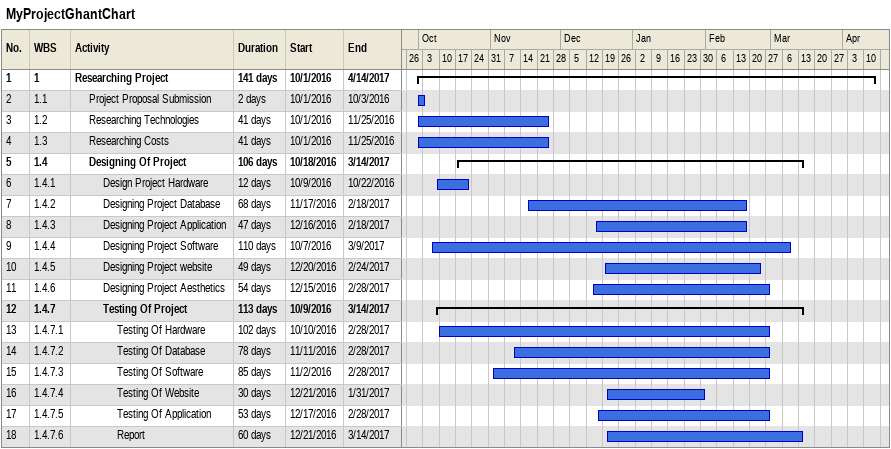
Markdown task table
MyProjectGhantChart

| ID | WBS | Task | Duration | Start | Finish |
|---|---|---|---|---|---|
| 1 | 1 | **Researching Project** | 141d | 2016-10-01 | 2017-04-14 |
| 2 | 1.1 | Project Proposal Submission | 2d | 2016-10-01 | 2016-10-03 |
| 3 | 1.2 | Researching Technologies | 41d | 2016-10-01 | 2016-11-25 |
| 4 | 1.3 | Researching Costs | 41d | 2016-10-01 | 2016-11-25 |
| 5 | 1.4 | **Designing Of Project** | 106d | 2016-10-18 | 2017-03-14 |
| 6 | 1.4.1 | Design Project Hardware | 12d | 2016-10-09 | 2016-10-22 |
| 7 | 1.4.2 | Designing Project Database | 68d | 2016-11-17 | 2017-02-18 |
| 8 | 1.4.3 | Designing Project Application | 47d | 2016-12-16 | 2017-02-18 |
| 9 | 1.4.4 | Designing Project Software | 110d | 2016-10-07 | 2017-03-09 |
| 10 | 1.4.5 | Designing Project website | 49d | 2016-12-20 | 2017-02-24 |
| 11 | 1.4.6 | Designing Project Aesthetics | 54d | 2016-12-15 | 2017-02-28 |
| 12 | 1.4.7 | **Testing Of Project** | 113d | 2016-10-09 | 2017-03-14 |
| 13 | 1.4.7.1 | Testing Of Hardware | 102d | 2016-10-10 | 2017-02-28 |
| 14 | 1.4.7.2 | Testing Of Database | 78d | 2016-11-11 | 2017-02-28 |
| 15 | 1.4.7.3 | Testing Of Software | 85d | 2016-11-02 | 2017-02-28 |
| 16 | 1.4.7.4 | Testing Of Website | 30d | 2016-12-21 | 2017-01-31 |
| 17 | 1.4.7.5 | Testing Of Application | 53d | 2016-12-17 | 2017-02-28 |
| 18 | 1.4.7.6 | Report | 60d | 2016-12-21 | 2017-03-14 |
